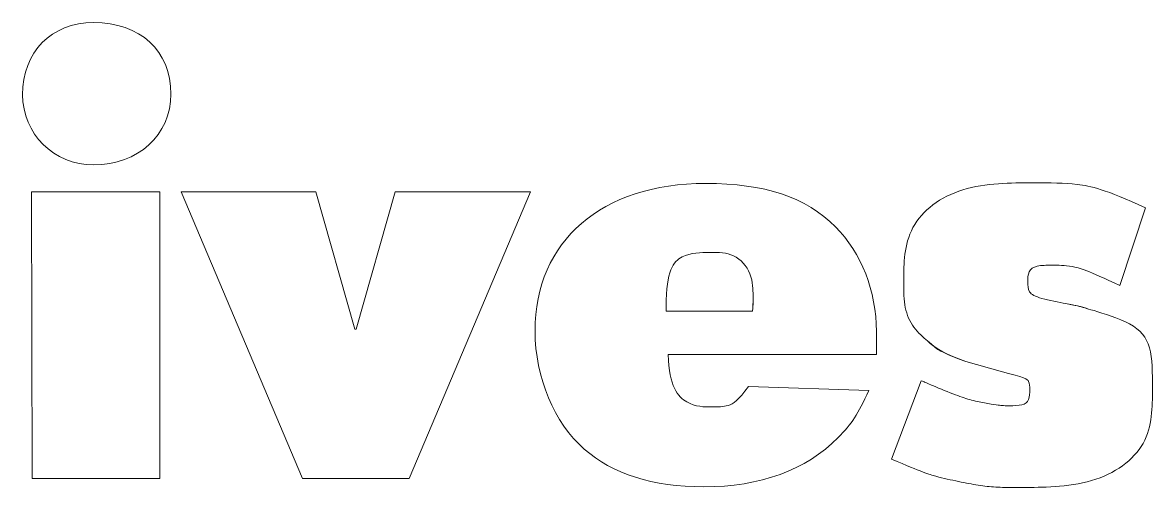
# Model space of a CAD drawing. Header units: millimetres. Extents: x -56 to 182, y 0 to 146.
# Drawn here: x 73.4 to 181.7, y 101.4 to 146 of the extents above; entities that cross this region are included whole.
import ezdxf

# ---------------------------------------------------------------- set-up
doc = ezdxf.new("R2010")
doc.units = ezdxf.units.MM
doc.layers.add('SLD-0', color=7, linetype='Continuous')

msp = doc.modelspace()

# ---------------------------------------------------------------- linework, layer by layer
at = {"layer": 'SLD-0', "color": 7, "linetype": 'Continuous', "lineweight": 18}
for p, q in [((74.23, 129.771), (86.55, 129.771)), ((74.304, 102.25), (74.23, 129.771)), ((74.23, 129.771), (86.55, 129.771)), ((74.304, 102.25), (74.23, 129.771)), ((86.55, 129.771), (86.55, 102.25)), ((86.55, 129.771), (86.55, 102.25)), ((88.571, 129.771), (101.505, 129.771)), ((100.217, 102.25), (88.571, 129.771)), ((88.571, 129.771), (101.505, 129.771)), ((100.217, 102.25), (88.571, 129.771)), ((101.505, 129.771), (105.243, 116.593)), ((101.505, 129.771), (105.243, 116.593)), ((105.365, 116.593), (109.105, 129.771)), ((105.365, 116.593), (109.105, 129.771)), ((109.105, 129.771), (122.1, 129.771)), ((109.105, 129.771), (122.1, 129.771)), ((122.1, 129.771), (110.453, 102.25)), ((122.1, 129.771), (110.453, 102.25)), ((181.059, 128.239), (178.607, 120.761)), ((181.059, 128.239), (178.607, 120.761)), ((135.091, 118.738), (135.091, 118.309)), ((135.091, 118.738), (135.091, 118.309)), ((135.091, 118.309), (143.365, 118.309)), ((135.091, 118.309), (143.365, 118.309)), ((105.243, 116.593), (105.365, 116.593)), ((105.243, 116.593), (105.365, 116.593)), ((155.257, 116.348), (155.257, 114.141)), ((155.257, 116.348), (155.257, 114.141)), ((155.257, 114.141), (135.275, 114.141)), ((155.257, 114.141), (135.275, 114.141)), ((167.145, 112.547), (163.835, 113.467)), ((167.145, 112.547), (163.835, 113.467)), ((156.725, 104.089), (159.544, 111.628)), ((156.725, 104.089), (159.544, 111.628)), ((142.998, 111.077), (154.521, 110.709)), ((142.998, 111.077), (154.521, 110.709)), ((86.55, 102.25), (74.304, 102.25)), ((86.55, 102.25), (74.304, 102.25)), ((110.453, 102.25), (100.217, 102.25)), ((110.453, 102.25), (100.217, 102.25))]:
    msp.add_line(p, q, dxfattribs=at)
at = {"layer": 'SLD-0', "color": 5, "linetype": 'Continuous', "lineweight": 18}
for points, knots in [([(73.372, 139.088), (73.372, 143.195), (76.13, 146.014), (80.176, 146.014), (84.65, 146.014), (87.593, 143.318), (87.593, 139.149)], [2, 2, 2, 2, 3, 3, 3, 4, 4, 4, 4]), ([(73.372, 139.088), (73.372, 143.195), (76.13, 146.014), (80.176, 146.014), (84.65, 146.014), (87.593, 143.318), (87.593, 139.149)], [2, 2, 2, 2, 3, 3, 3, 4, 4, 4, 4]), ([(87.593, 139.149), (87.593, 135.226), (84.466, 132.346), (80.176, 132.346), (76.376, 132.346), (73.372, 135.349), (73.372, 139.088)], [0, 0, 0, 0, 1, 1, 1, 2, 2, 2, 2]), ([(87.593, 139.149), (87.593, 135.226), (84.466, 132.346), (80.176, 132.346), (76.376, 132.346), (73.372, 135.349), (73.372, 139.088)], [0, 0, 0, 0, 1, 1, 1, 2, 2, 2, 2])]:
    msp.add_open_spline(points, degree=3, knots=knots, dxfattribs=at)
for points in [[(122.525, 116.409), (122.525, 125.052), (128.9, 130.568), (138.891, 130.568)], [(138.891, 130.568), (144.53, 130.568), (148.514, 129.281), (151.334, 126.4)], [(163.835, 113.467), (161.935, 114.202), (161.076, 114.631), (160.28, 115.367), (158.747, 116.654), (157.889, 118.616), (157.889, 120.822), (157.889, 126.645), (163.161, 130.629), (170.823, 130.629), (174.439, 130.629), (177.198, 130.016), (181.059, 128.239)], [(151.334, 126.4), (153.847, 123.887), (155.257, 120.271), (155.257, 116.348)], [(143.365, 118.309), (143.427, 118.738), (143.427, 119.106), (143.427, 119.474), (143.427, 121.987), (141.649, 123.948), (139.382, 123.948), (136.501, 123.948), (135.091, 122.232), (135.091, 118.738)], [(178.607, 120.761), (175.543, 122.232), (173.948, 122.722), (172.049, 122.722), (170.578, 122.722), (169.781, 122.171), (169.781, 121.129), (169.781, 120.087), (170.823, 119.535), (173.765, 118.984), (174.684, 118.799), (174.868, 118.738), (175.482, 118.554), (180.017, 117.206), (181.733, 115.122), (181.733, 111.077), (181.733, 105.315), (176.339, 101.392), (168.31, 101.392), (166.715, 101.392), (165.061, 101.576), (163.222, 101.944), (160.893, 102.434), (159.668, 102.863), (156.725, 104.089)], [(143.365, 118.309), (143.427, 118.738), (143.427, 119.106), (143.427, 119.474)], [(173.765, 118.984), (174.684, 118.799), (174.868, 118.738), (175.482, 118.554)], [(127.245, 105.069), (124.364, 107.582), (122.525, 111.935), (122.525, 116.409)], [(163.835, 113.467), (161.935, 114.202), (161.076, 114.631), (160.28, 115.367)], [(135.275, 114.141), (135.397, 111.077), (137.053, 109.115), (139.627, 109.115), (141.036, 109.115), (142.018, 109.728), (142.998, 111.077)], [(159.544, 111.628), (159.79, 111.567), (159.851, 111.505), (160.158, 111.383), (162.793, 110.279), (164.203, 109.789), (165.674, 109.483), (166.9, 109.299), (167.267, 109.238), (167.942, 109.238), (169.351, 109.238), (169.964, 109.728), (169.964, 110.831), (169.964, 111.628), (169.536, 111.935), (167.145, 112.547)], [(154.521, 110.709), (153.479, 108.379), (152.928, 107.521), (151.579, 106.173)], [(151.579, 106.173), (148.514, 103.047), (144.101, 101.453), (138.707, 101.453)], [(138.707, 101.453), (133.804, 101.453), (129.942, 102.679), (127.245, 105.069)]]:
    msp.add_open_spline(points, degree=3, dxfattribs=at)

doc.saveas('drawing.dxf')
